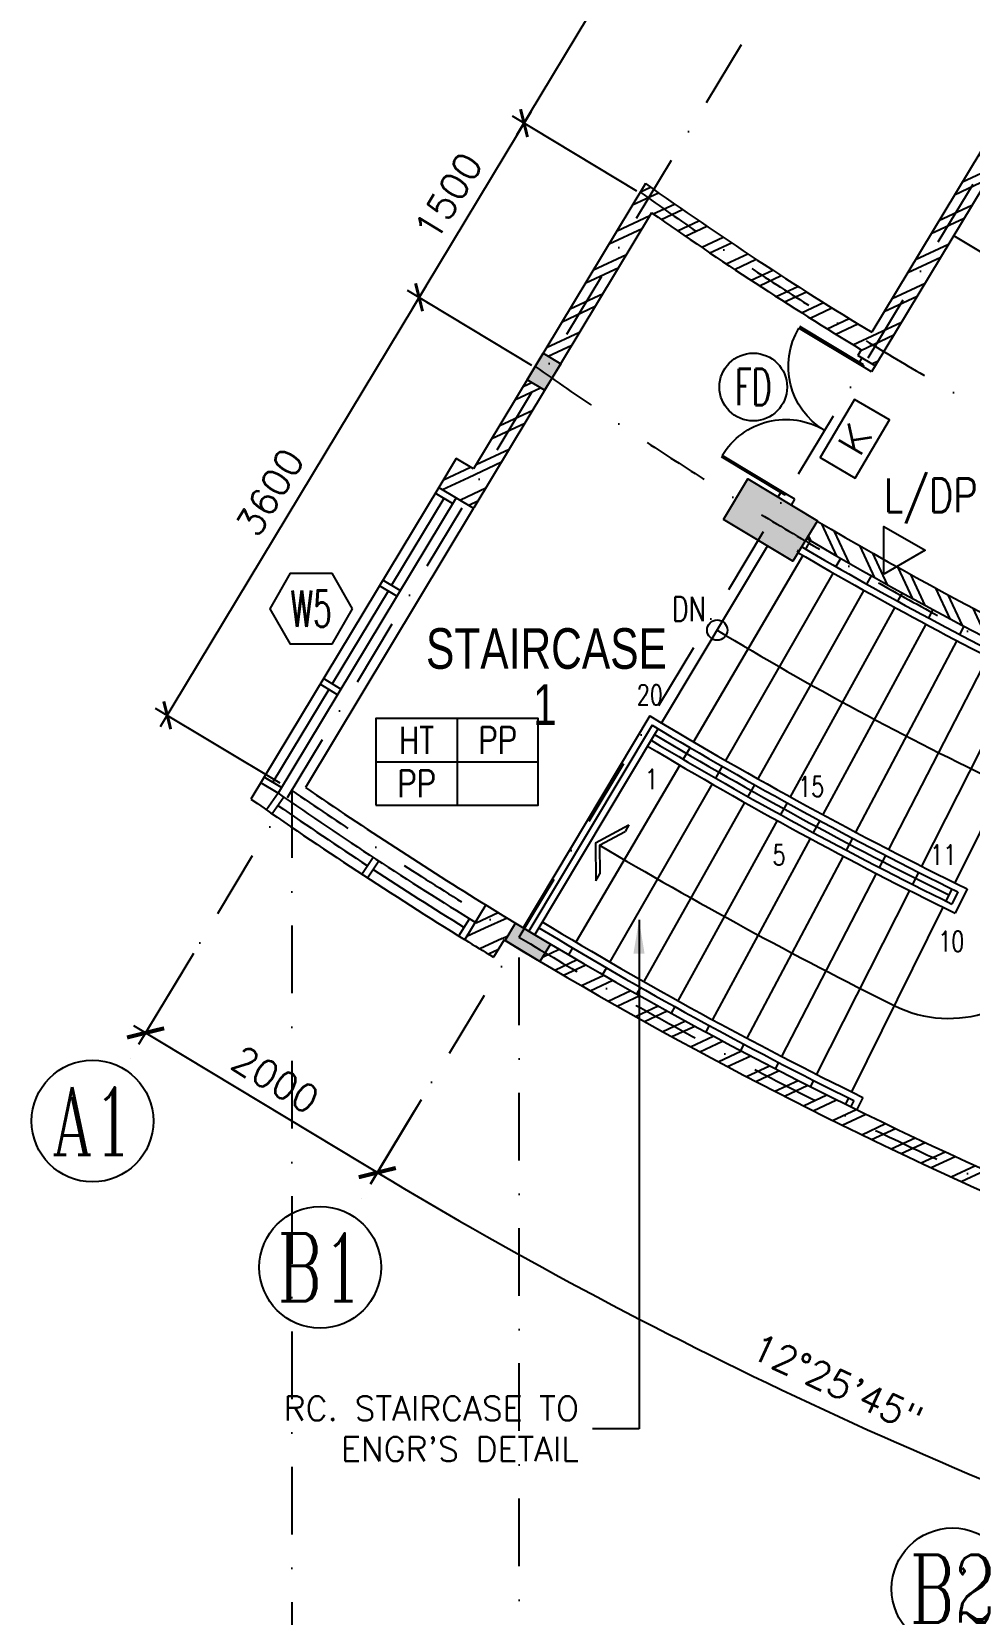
# Model space of a CAD drawing. Extents: x 2879167 to 2959690, y -882003 to -585933.
# Drawn here: x 2893853 to 2900786, y -693250 to -681549 of the extents above; entities that cross this region are included whole.
import ezdxf
from ezdxf.enums import TextEntityAlignment as Align

# ---------------------------------------------------------------- set-up
doc = ezdxf.new("R2010")
doc.units = 0
doc.header["$LTSCALE"] = 1000
doc.header["$MEASUREMENT"] = 0
doc.header["$PDMODE"] = 66
doc.linetypes.add('DASHDOT', pattern=[1, 0.5, -0.25, 0, -0.25])
doc.linetypes.add('HIDDEN', pattern=[0.375, 0.25, -0.125])
doc.layers.get('0').update_dxf_attribs({"linetype": 'CONTINUOUS'})
doc.layers.get('DEFPOINTS').update_dxf_attribs({"linetype": 'CONTINUOUS'})
for name, color, linetype in [('-EL & K', 10, 'CONTINUOUS'), ('-FF', 240, 'CONTINUOUS'), ('COL', 3, 'CONTINUOUS'), ('DIM', 5, 'CONTINUOUS'), ('DR', 5, 'CONTINUOUS'), ('F1', 5, 'CONTINUOUS'), ('Finishes', 1, 'CONTINUOUS'), ('GRID', 6, 'DASHDOT'), ('H', 6, 'CONTINUOUS'), ('railing', 1, 'CONTINUOUS'), ('SCH-WIN', 7, 'CONTINUOUS'), ('Sch_Door', 7, 'CONTINUOUS'), ('Sch_Window', 2, 'CONTINUOUS'), ('SPEC', 7, 'CONTINUOUS'), ('step', 7, 'CONTINUOUS'), ('TEXT', 7, 'CONTINUOUS'), ('WALL', 2, 'CONTINUOUS'), ('WIN', 5, 'CONTINUOUS')]:
    doc.layers.add(name, color=color, linetype=linetype)
doc.styles.add('1', font='ROMANC.SHX', dxfattribs={"width": 0.65, "height": 0.5})
doc.styles.add('ROMANS', font='romans.shx')
doc.styles.add('ROMS', font='ROMANS.SHX', dxfattribs={"height": 300})
doc.styles.get("Standard").update_dxf_attribs({"font": 'Helv.shx'})
doc.dimstyles.get("Standard").update_dxf_attribs({"dimscale": 5, "dimtxt": 1, "dimasz": 2, "dimexe": 1, "dimexo": 1, "dimgap": 1, "dimtad": 0, "dimtih": 1, "dimtoh": 1, "dimdec": 4, "dimzin": 0, "dimdsep": 46, "dimtxsty": 'ROMANS', "dimcen": 1, "dimadec": 0, "dimazin": 0, "dimtfac": 1, "dimtdec": 4, "dimtofl": 0, "dimtmove": 0, "dimatfit": 3, "dimfxl": 0, "dimtolj": 1, "dimtzin": 0, "dimarcsym": 0})
doc.dimstyles.new('STANDARD$0', dxfattribs={"dimscale": 0, "dimtxt": 8, "dimasz": 6, "dimexe": 1, "dimexo": 1, "dimgap": 3, "dimtad": 1, "dimdec": 0, "dimlfac": -1, "dimrnd": 1, "dimzin": 0, "dimdsep": 46, "dimtxsty": 'Standard', "dimcen": 0, "dimclrd": 5, "dimclre": 250, "dimadec": 0, "dimazin": 0, "dimtfac": 1, "dimtdec": 4, "dimtofl": 0, "dimtmove": 0, "dimatfit": 3, "dimfxl": 0, "dimtolj": 1, "dimtzin": 0, "dimarcsym": 0})
pattern_1 = [(50, (488140.74, 177583.3), (251.041064, -21.963247), [26.25, -288.75]), (355, (488140.74, 177583.3), (-48.562967, 263.267247), [21, -231]), (100.4514, (488161.66, 177581.46), (202.478284, 241.30384), [22.309066, -245.39974]), (46.1842, (488140.74, 177653.3), (373.534367, -57.931655), [39.375, -433.125]), (96.6356, (488171.87, 177648.47), (327.131947, 340.941255), [33.4636, -368.09955]), (351.1842, (488140.74, 177653.3), (327.13168, 340.94151), [31.5, -346.5]), (21, (488175.74, 177635.8), (208.917468, -140.916612), [26.25, -288.75]), (326, (488175.74, 177635.8), (85.160366, 253.802516), [21, -231]), (71.4514, (488193.15, 177624.05), (294.07792, 112.885674), [22.309067, -245.39974]), (37.5, (488140.74, 177583.295), (4.2559494, 116.5128488), [0, -228.2, 0, -234.5, 0, -231.875]), (7.5, (488140.74, 177583.3), (92.074338, 138.044099), [0, -133.7, 0, -222.95, 0, -88.375]), (327.5, (488062.69, 177583.295), (186.8378527, -7.894205), [0, -87.5, 0, -273, 0, -362.25]), (317.5, (488027.69, 177583.3), (204.115159, 35.036744), [0, -113.75, 0, -181.3, 0, -257.25])]
pattern_2 = [(25, (488140.74, 177583.3), (-79.240924, 169.93271), []), (25, (488223.8, 177553.06), (-79.240924, 169.93271), [])]
pattern_3 = [(25, (488140.74, 257155.43), (-79.240924, 169.93271), []), (25, (488223.8, 257125.2), (-79.240924, 169.93271), [])]

# ---------------------------------------------------------------- blocks, each defined once
blk = doc.blocks.new('D1200-1')
at = {"layer": 'DR'}
for p, q in [((0, 0), (0, -50)), ((0, -50), (77, -50)), ((77, -38), (115, -38)), ((77, -38), (77, -50)), ((77, -38), (627, -38)), ((77, -50), (627, -50)), ((115, 0), (115, -38)), ((0, -1200), (0, -1150)), ((0, -1150), (77, -1150)), ((77, -1150), (627, -1150)), ((77, -1162), (77, -1150)), ((77, -1162), (627, -1162)), ((77, -1162), (115, -1162)), ((115, -1200), (115, -1162))]:
    blk.add_line(p, q, dxfattribs=at)
for centre, start, end in [((77, -50), 270, 0), ((77, -1150), 0, 90)]:
    blk.add_arc(centre, 550, start, end, dxfattribs=at)
blk = doc.blocks.new('_ARCHTICK')
at = {"color": 0, "linetype": 'ByBlock', "const_width": 0.15}
blk.add_lwpolyline([(-0.5, -0.5), (0.5, 0.5)], dxfattribs=at)
blk = doc.blocks.new('*D119')
at = {"layer": 'DEFPOINTS', "color": 0}
for p in [(2896690, -683497), (2894855, -686603), (2895776, -687158)]:
    blk.add_point(p, dxfattribs=at)
at = {"layer": 'DIM', "color": 0}
for p, q in [((2896769, -683428), (2894803, -686689)), ((2896775, -683548), (2896803, -683565)), ((2895690, -687106), (2894769, -686552))]:
    blk.add_line(p, q, dxfattribs=at)
at = {"layer": 'DIM', "color": 0, "xscale": 150, "yscale": 150, "zscale": 150}
for p, rotation in [((2896717, -683513), 58.92704905609313), ((2894855, -686603), 238.9270490560932)]:
    blk.add_blockref('_ARCHTICK', p, dxfattribs=dict(at, rotation=rotation))
at = {"layer": 'DIM', "color": 7, "insert": (2895615, -684955), "char_height": 200, "attachment_point": 5, "rotation": 58.927, "style": 'ROMANS'}
blk.add_mtext('\\A1;3600', dxfattribs=at)
blk = doc.blocks.new('*D120')
at = {"layer": 'DEFPOINTS', "color": 0}
for p in [(2898414, -682780), (2896717, -683513), (2897638, -684068)]:
    blk.add_point(p, dxfattribs=at)
at = {"layer": 'DIM', "color": 0}
for p, q in [((2897545, -682140), (2896665, -683599)), ((2898328, -682728), (2897407, -682174)), ((2897552, -684016), (2896631, -683462))]:
    blk.add_line(p, q, dxfattribs=at)
at = {"layer": 'DIM', "color": 0, "xscale": 150, "yscale": 150, "zscale": 150}
for p, rotation in [((2897493, -682225), 58.92704905609313), ((2896717, -683513), 238.9270490560932)]:
    blk.add_blockref('_ARCHTICK', p, dxfattribs=dict(at, rotation=rotation))
at = {"layer": 'DIM', "color": 7, "insert": (2896934, -682766), "char_height": 200, "attachment_point": 5, "rotation": 58.927, "style": 'ROMANS'}
blk.add_mtext('\\A1;1500', dxfattribs=at)
blk = doc.blocks.new('*D121')
at = {"layer": 'DEFPOINTS', "color": 0}
for p in [(2914231, -660406), (2914231, -660406), (2913813, -662692), (2898231, -686958), (2931005, -688243)]:
    blk.add_point(p, dxfattribs=at)
at = {"layer": 'DIM'}
blk.add_arc((2914231, -660406), 2323, 238.927, 301.073, dxfattribs=at)
at = {"layer": 'DIM', "xscale": 200, "yscale": 200, "zscale": 200}
for p, rotation in [((2913032, -662396), 148.9270490380316), ((2915430, -662396), 31.07295098388144)]:
    blk.add_blockref('_ARCHTICK', p, dxfattribs=dict(at, rotation=rotation))
at = {"layer": 'DIM', "color": 7, "insert": (2914231, -662510), "char_height": 200, "attachment_point": 5, "rotation": 0, "style": 'ROMANS'}
blk.add_mtext('\\A1;62°8\'45"', dxfattribs=at)
blk = doc.blocks.new('*D122')
at = {"layer": 'DEFPOINTS', "color": 0}
for p in [(2914233, -660406), (2914233, -660406), (2913815, -662692), (2930297, -687065), (2897459, -688243)]:
    blk.add_point(p, dxfattribs=at)
at = {"layer": 'DIM'}
blk.add_arc((2914233, -660406), 2323, 238.927, 301.0727, dxfattribs=at)
at = {"layer": 'DIM', "xscale": 200, "yscale": 200, "zscale": 200}
for p, rotation in [((2913034, -662396), 148.9270495927155), ((2915432, -662396), 31.07272813242464)]:
    blk.add_blockref('_ARCHTICK', p, dxfattribs=dict(at, rotation=rotation))
at = {"layer": 'DIM', "color": 7, "insert": (2914233, -662510), "char_height": 200, "attachment_point": 5, "rotation": 359.9999, "style": 'ROMANS'}
blk.add_mtext('\\A1;62°8\'44"', dxfattribs=at)
blk = doc.blocks.new('*D85')
at = {"layer": 'DEFPOINTS', "color": 0}
for p in [(2914231, -660406), (2914231, -660406), (2896783, -689361), (2898592, -691194), (2903496, -692226)]:
    blk.add_point(p, dxfattribs=at)
at = {"layer": 'DIM'}
for p, q in [((2896732, -689446), (2896356, -690069)), ((2903464, -692321), (2903160, -693221))]:
    blk.add_line(p, q, dxfattribs=at)
blk.add_arc((2914231, -660406), 34532, 238.927, 251.3562, dxfattribs=at)
at = {"layer": 'DIM', "xscale": 200, "yscale": 200, "zscale": 200}
for p, rotation in [((2896408, -689984), 148.927048814315), ((2903192, -693126), 341.3562291409187)]:
    blk.add_blockref('_ARCHTICK', p, dxfattribs=dict(at, rotation=rotation))
at = {"layer": 'DIM', "color": 7, "insert": (2899807, -691540), "char_height": 200, "attachment_point": 5, "rotation": 335.1416, "style": 'ROMANS'}
blk.add_mtext('\\A1;12°25\'45"', dxfattribs=at)
blk = doc.blocks.new('*D100')
at = {"layer": 'DEFPOINTS', "color": 0}
for p in [(2899040, -679658), (2900091, -680292), (2898414, -682780)]:
    blk.add_point(p, dxfattribs=at)
at = {"layer": 'DIM', "color": 0}
for p, q in [((2897441, -682311), (2899092, -679573)), ((2900005, -680240), (2898954, -679607)), ((2898328, -682728), (2897407, -682174))]:
    blk.add_line(p, q, dxfattribs=at)
at = {"layer": 'DIM', "color": 0, "xscale": 150, "yscale": 150, "zscale": 150}
for p, rotation in [((2899040, -679658), 58.92704905609313), ((2897493, -682225), 238.9270490560932)]:
    blk.add_blockref('_ARCHTICK', p, dxfattribs=dict(at, rotation=rotation))
at = {"layer": 'DIM', "color": 7, "insert": (2898095, -680838), "char_height": 200, "attachment_point": 5, "rotation": 58.927, "style": 'ROMANS'}
blk.add_mtext('\\A1;3000', dxfattribs=at)
blk = doc.blocks.new('*D78')
at = {"layer": 'DEFPOINTS', "color": 0}
for p in [(2895101, -688278), (2894695, -688951), (2896783, -689361)]:
    blk.add_point(p, dxfattribs=at)
at = {"layer": 'DIM'}
for p, q in [((2895049, -688364), (2894643, -689037)), ((2896494, -690035), (2894609, -688900)), ((2896732, -689447), (2896357, -690069))]:
    blk.add_line(p, q, dxfattribs=at)
at = {"layer": 'DIM', "xscale": 200, "yscale": 200, "zscale": 200}
for p, rotation in [((2894695, -688951), 148.9270490380344), ((2896408, -689984), 328.9270490380344)]:
    blk.add_blockref('_ARCHTICK', p, dxfattribs=dict(at, rotation=rotation))
at = {"layer": 'DIM', "color": 7, "insert": (2895655, -689296), "char_height": 200, "attachment_point": 5, "rotation": 328.927, "style": 'ROMANS'}
blk.add_mtext('\\A1;2000', dxfattribs=at)

msp = doc.modelspace()

# ---------------------------------------------------------------- hatches: boundary and pattern name
at = {"layer": 'H', "ltscale": 0.1}
h = msp.add_hatch(dxfattribs=at)
h.set_pattern_fill('ANSI32', color=256, scale=500, angle=340, style=0)
h.set_pattern_definition(pattern_2)
h.paths.add_polyline_path([(2901663.2, -681408), (2901534.6, -681330.8), (2900063.7, -683771.8, -0.0183186), (2898391.3, -682672.1), (2897635.5, -683926.3), (2897764, -684003.7), (2898436.5, -682887.7, 0.0168494), (2899986.3, -683900.3), (2899960.4, -683943.2), (2900088.7, -684020.5), (2900088.7, -684020.5), (2900088.9, -684020.6)])
h.paths.add_polyline_path([(2905119.7, -675381.5), (2905294.8, -675381.5), (2901843.9, -681108.2), (2901715.3, -681031)])
h = msp.add_hatch(dxfattribs=at)
h.set_pattern_fill('AR-CONC', color=256, scale=35, style=0)
h.set_pattern_definition(pattern_1)
h.paths.add_polyline_path([(2901534.6, -681330.8), (2901731.8, -681449.2), (2901912, -681149.1), (2901715.3, -681031)])
h.paths.add_polyline_path([(2899662.2, -685164.6), (2899148.3, -684854.9), (2898967.7, -685154.7), (2899481.6, -685464.4)])
h.paths.add_polyline_path([(2897635.5, -683926.3), (2897516.8, -684123.3), (2897645.3, -684200.7), (2897764, -684003.7)])
h = msp.add_hatch(dxfattribs=at)
h.set_pattern_fill('ANSI32', color=256, scale=500, angle=340, style=0)
h.set_pattern_definition(pattern_2)
h.paths.add_polyline_path([(2897645.3, -684200.7), (2897516.8, -684123.3), (2896994.1, -684990.8), (2897119.7, -685073)])
h = msp.add_hatch(dxfattribs=at)
h.set_pattern_fill('ANSI32', color=256, scale=500, angle=340, style=0)
h.set_pattern_definition([(25, (488140.78, 177583.19), (-79.240924, 169.93271), []), (25, (488223.83, 177552.96), (-79.240924, 169.93271), [])])
h.paths.add_polyline_path([(2897120.2, -684781.5), (2896991.2, -684995.6), (2896862.7, -684918.2), (2896991.7, -684704)])
h = msp.add_hatch(dxfattribs=at)
h.set_pattern_fill('ANSI32', color=256, scale=500, angle=200, style=0)
h.set_pattern_definition([(295, (5828462.16, 0), (-169.93271, -79.240924), []), (295, (5828545.22, -30.23), (-169.93271, -79.240924), [])])
h.paths.add_polyline_path([(2899583, -685296), (2899660.5, -685167.5, 0.0329329), (2903037.8, -686866.3), (2902979.9, -687004.7, -0.0329517)])
h = msp.add_hatch(dxfattribs=at)
h.set_pattern_fill('AR-CONC', color=256, scale=35, style=0)
h.set_pattern_definition(pattern_1)
h.paths.add_polyline_path([(2903214, -687043), (2903001.8, -686954.2), (2902943.9, -687092.6), (2903156.1, -687181.4)])
h.paths.add_polyline_path([(2901829.2, -690366), (2901829.2, -690366, -0.0023106), (2901552.8, -690250.1), (2901552.5, -690250), (2901494.5, -690388.3), (2901771.2, -690504.3)])
h.paths.add_polyline_path([(2897627.9, -688258.2, -0.0017694), (2897431.2, -688140), (2897431, -688139.8), (2897353.8, -688268.4), (2897550.9, -688386.9, 0.0005372), (2897611.1, -688422.6), (2897688.2, -688294.3)])
h.paths.add_polyline_path([(2905332.4, -687720), (2904763.9, -687528.2), (2904652, -687859.8), (2905220.5, -688051.7)])
h = msp.add_hatch(dxfattribs=at)
h.set_pattern_fill('ANSI32', color=256, scale=500, angle=340, style=0)
h.set_pattern_definition(pattern_3)
h.paths.add_polyline_path([(2897353.8, -688268.4), (2897432, -688138.1), (2897210.2, -688004.8), (2897133.7, -688132.2)])
h = msp.add_hatch(dxfattribs=at)
h.set_pattern_fill('ANSI32', color=256, scale=500, angle=340, style=0)
h.set_pattern_definition(pattern_3)
h.paths.add_polyline_path([(2897688.3, -688294.1), (2897611.1, -688422.6, 0.0334418), (2901494.5, -690388.3), (2901552.5, -690250, -0.0334299)])

# ---------------------------------------------------------------- linework, layer by layer
at = {"layer": '-EL & K', "color": 10}
msp.add_lwpolyline([(2899941.8, -684850.7), (2900195.6, -684419.9), (2899937.1, -684267.6), (2899683.3, -684698.4)], close=True, dxfattribs=at)
at = {"layer": '-FF'}
msp.add_lwpolyline([(2900152.4, -685559.4), (2900152.4, -685206.6), (2900458, -685383)], close=True, dxfattribs=at)
at = {"ltscale": 2}
for p, q in [((2897119.7, -685073), (2895876.3, -687136.3)), ((2899293, -685350.7), (2898509.5, -686659)), ((2899554.3, -685420.9), (2898745.7, -686799)), ((2899609.8, -685312.1), (2899573.4, -685374.1)), ((2899834.7, -685442.6), (2899799.2, -685504.3)), ((2899779.8, -685550.8), (2898983.2, -686936.9)), ((2900060.7, -685571.2), (2900026.2, -685632.5)), ((2900006.4, -685678.8), (2899221.9, -687072.6)), ((2900287.8, -685697.7), (2900254.1, -685758.9)), ((2900234.1, -685804.9), (2899461.8, -687206.2)), ((2900516.1, -685822.2), (2900483.2, -685883.2)), ((2900462.8, -685929), (2899702.8, -687337.7)), ((2900745.5, -685944.6), (2900713.2, -686005.7)), ((2900692.5, -686051.2), (2899945.1, -687467)), ((2900923.2, -686171.5), (2900188.5, -687594.1)), ((2901155, -686289.8), (2900433, -687719)), ((2901387.8, -686406.2), (2900678.6, -687841.7)), ((2898483.8, -686701.9), (2898458.2, -686744.7)), ((2898458.2, -686744.7), (2897571.9, -688224.7)), ((2898720.4, -686842.1), (2898669.8, -686928.3)), ((2898644.5, -686971.5), (2897876.8, -688279.9)), ((2898958.3, -686980.2), (2898908.4, -687066.9)), ((2898883.5, -687110.3), (2898126.9, -688426.7)), ((2899197.4, -687116.2), (2899148.3, -687203.3)), ((2899123.8, -687246.9), (2898378.4, -688571.1)), ((2899437.6, -687250), (2899389.4, -687337.6)), ((2899365.2, -687381.4), (2898631.3, -688713.1)), ((2899679.1, -687381.7), (2899631.6, -687469.7)), ((2899607.9, -687513.7), (2898885.5, -688852.7)), ((2899921.7, -687511.2), (2899875.1, -687599.6)), ((2899851.7, -687643.8), (2899141.1, -688989.9)), ((2900165.5, -687638.5), (2900119.6, -687727.3)), ((2900410.5, -687763.6), (2900365.4, -687852.9)), ((2900096.7, -687771.8), (2899397.9, -689124.7)), ((2900342.8, -687897.5), (2899656, -689257)), ((2900656.5, -687886.5), (2900612.2, -687976.2)), ((2900590.1, -688021), (2899915.3, -689386.9)), ((2897851.5, -688323.1), (2897822.2, -688373)), ((2898102, -688470.1), (2898073.8, -688519.1)), ((2898353.9, -688614.7), (2898326.7, -688663)), ((2898607.2, -688756.9), (2898580.9, -688804.6)), ((2898861.8, -688896.7), (2898836.4, -688943.9)), ((2899117.7, -689034.2), (2899093.1, -689080.9)), ((2899375, -689169.1), (2899351, -689215.6)), ((2899633.4, -689301.7), (2899610.1, -689347.9)), ((2899893.2, -689431.8), (2899870.4, -689477.9))]:
    msp.add_line(p, q, dxfattribs=at)
for radius, start, end in [(26400, 239.08982, 300.88931), (30700, 239.08431, 243.71158), (32425, 235.52352, 238.35276)]:
    msp.add_arc((2914231.1, -660406.5), radius, start, end, dxfattribs=at)
at = {"layer": 'COL', "color": 3, "ltscale": 2}
for points in [[(2897516.8, -684123.3), (2897635.5, -683926.3), (2897764, -684003.7), (2897645.3, -684200.7)], [(2898967.7, -685154.7), (2899148.3, -684854.9), (2899662.2, -685164.6), (2899481.6, -685464.4)], [(2897610.9, -688422.9), (2897353.8, -688268.4), (2897431, -688139.8), (2897688.2, -688294.3)]]:
    msp.add_lwpolyline(points, close=True, dxfattribs=at)
at = {"layer": 'F1'}
msp.add_circle((2898921.4, -685973.1), 75, dxfattribs=at)
for centre, radius, start, end in [((2911201.4, -665705.8), 23697.3, 238.78846, 244.60465), ((2900634.4, -687931.4), 912.5, 243.71158, 63.71158), ((2915636.3, -657865.3), 34513.5, 239.36872, 243.48843)]:
    msp.add_arc(centre, radius, start, end, dxfattribs=at)
at = {"layer": 'Finishes'}
for p, q in [((2896997.8, -686627.9), (2896997.8, -687267.9)), ((2896397.6, -686948.3), (2897597.9, -686948.3))]:
    msp.add_line(p, q, dxfattribs=at)
msp.add_lwpolyline([(2896397.6, -687267.9), (2897597.9, -687267.9), (2897597.9, -686627.9), (2896397.6, -686627.9)], close=True, dxfattribs=at)
at = {"layer": 'GRID'}
for p, q in [((2912518.1, -659374.3), (2894534.8, -689217.4)), ((2914231.1, -660406.5), (2896218.2, -690298.7)), ((2895775.7, -687158.1), (2895775.7, -698894.7)), ((2897456.1, -698894.7), (2897456.1, -688244.4))]:
    msp.add_line(p, q, dxfattribs=at)
at = {"layer": 'GRID', "color": 7, "linetype": 'Continuous'}
for centre in [(2894302.5, -689602.9), (2895985.9, -690684.1), (2900661.1, -693060.9)]:
    msp.add_circle(centre, 450, dxfattribs=at)
at = {"layer": 'GRID'}
for radius, start, end in [(24400, 234.58389, 305.65132), (27400, 234.58389, 305.04123), (28900, 234.80971, 305.04123), (32500, 235.39893, 305.04123)]:
    msp.add_arc((2914231.1, -660406.5), radius, start, end, dxfattribs=at)
at = {"layer": 'H', "ltscale": 0.1}
for p, q in [((2897203.9, -688175.7), (2897069.5, -688238.3)), ((2897140.3, -688136.3), (2897127.3, -688142.4)), ((2897331, -688254.3), (2897167.5, -688330.6)), ((2897300.6, -688337.4), (2897231.6, -688369.6))]:
    msp.add_line(p, q, dxfattribs=at)
at = {"layer": 'railing'}
for p, q in [((2899523.3, -685379), (2899512.7, -685396.6)), ((2898423.8, -686607.4), (2897486.1, -688173.3)), ((2898441, -686676.1), (2897529, -688199)), ((2899931.2, -689450.5), (2899909, -689495.4)), ((2899998.3, -689427.8), (2899953.9, -689517.4))]:
    msp.add_line(p, q, dxfattribs=at)
at = {"layer": 'railing', "linetype": 'HIDDEN'}
for p, q in [((2900768.4, -687885.8), (2900679.8, -688065.2)), ((2900701.4, -687908.6), (2900657.1, -687998.3))]:
    msp.add_line(p, q, dxfattribs=at)
at = {"layer": 'railing'}
for centre, radius, start, end in [((2915043, -658798.7), 30800, 239.71975, 243.88862), ((2915043, -658798.7), 30750, 239.72104, 243.79576), ((2914231.1, -660406.5), 30600, 238.89707, 243.89882), ((2914231.1, -660406.5), 30650, 238.99084, 243.80505), ((2914231.1, -660406.5), 30800, 239.08431, 243.89761), ((2914231.1, -660406.5), 30750, 239.08431, 243.80474), ((2913488.3, -661961.9), 30650, 238.7817, 243.74803), ((2913488.3, -661961.9), 30600, 238.78121, 243.8418)]:
    msp.add_arc(centre, radius, start, end, dxfattribs=at)
at = {"layer": 'SCH-WIN', "ltscale": 0.1}
msp.add_lwpolyline([(2896223.1, -685815.2), (2896071.1, -686078.4), (2895767.1, -686078.4), (2895615.1, -685815.2), (2895767.1, -685551.9), (2896071.1, -685551.9)], close=True, dxfattribs=at)
at = {"layer": 'Sch_Door', "ltscale": 0.1}
msp.add_circle((2899187.8, -684176.2), 250.4, dxfattribs=at)
at = {"layer": 'step', "color": 140}
for p, q in [((2898021.1, -687545), (2898269.2, -687413.1)), ((2898269.2, -687413.1), (2898239.8, -687462.7)), ((2898051.3, -687562.9), (2898239.8, -687462.7)), ((2898021.1, -687545), (2898024.4, -687826)), ((2898051.3, -687562.9), (2898053.8, -687776.4)), ((2898024.4, -687826), (2898053.8, -687776.4))]:
    msp.add_line(p, q, dxfattribs=at)
at = {"layer": 'WALL'}
for p, q in [((2905119.7, -675381.5), (2900063.7, -683771.8)), ((2901663.2, -681408), (2900088.9, -684020.6)), ((2898391.3, -682672.1), (2897120.2, -684781.5)), ((2898436.5, -682887.7), (2897122.6, -685068.2)), ((2899986.3, -683900.3), (2899960.4, -683943.2)), ((2900088.9, -684020.6), (2899960.4, -683943.2)), ((2896991.7, -684704), (2896862.7, -684918.2)), ((2897120.2, -684781.5), (2896991.7, -684704)), ((2896862.7, -684918.2), (2897119.7, -685073)), ((2897210.2, -688004.8), (2897055.3, -688261.8)), ((2897346.1, -688263.7), (2897267.4, -688391.3))]:
    msp.add_line(p, q, dxfattribs=at)
for centre, radius, start, end in [((2914231.1, -660406.5), 27325, 234.57194, 238.76979), ((2914231.1, -660406.5), 27475, 234.9094, 238.77065), ((2914231.1, -660406.5), 28730, 239.52337, 247.21749), ((2914231.1, -660406.5), 28880, 239.52337, 247.07149), ((2914231.1, -660406.5), 32425, 238.35276, 254.02724), ((2914223.2, -660401.6), 32725, 238.35802, 238.79311), ((2914231.1, -660406.5), 32575, 238.77881, 254.02834)]:
    msp.add_arc(centre, radius, start, end, dxfattribs=at)
at = {"layer": 'WIN'}
for p, q in [((2896862.7, -684918.2), (2895474.1, -687222.5)), ((2896991.2, -684995.6), (2895675.1, -687179.7)), ((2896901.1, -684999.7), (2896514.1, -685642.1)), ((2896965.4, -685038.4), (2896836.9, -684961)), ((2896552.5, -685723.6), (2896424, -685646.2)), ((2896578.3, -685680.8), (2896449.8, -685603.4)), ((2896488.2, -685684.9), (2896075.3, -686370.1)), ((2896139.6, -686408.8), (2896011.1, -686331.4)), ((2896049.5, -686412.9), (2895636.6, -687098.1)), ((2896113.8, -686451.6), (2895985.3, -686374.2)), ((2895700.9, -687136.9), (2895572.4, -687059.4)), ((2895675.1, -687179.7), (2895546.6, -687102.3)), ((2895675.1, -687179.7), (2895589.6, -687303)), ((2895716.2, -687208.2), (2895630.7, -687331.4)), ((2896294.5, -687778.1), (2896376.7, -687652.6)), ((2896336.3, -687805.5), (2896418.6, -687680)), ((2897011.5, -688234.7), (2897090.4, -688107.2))]:
    msp.add_line(p, q, dxfattribs=at)
for radius, start, end in [(32575, 235.27488, 238.33957), (32725, 235.02845, 238.33916), (32650, 235.36263, 236.76325), (32650, 236.851, 238.25162)]:
    msp.add_arc((2914231.1, -660406.5), radius, start, end, dxfattribs=at)

# ---------------------------------------------------------------- block references
at = {"ltscale": 2, "xscale": -1, "rotation": 328.9478445973934}
msp.add_blockref('D1200-1', (2900088.7, -684020.5), dxfattribs=at)

# ---------------------------------------------------------------- texts
at = {"layer": '-EL & K', "color": 10, "style": 'ROMS', "width": 1.2}
msp.add_text('K', height=200, rotation=59.49602, dxfattribs=at).set_placement((2899971.5, -684706.2))
at = {"layer": '-FF', "color": 2, "style": 'ROMANS', "width": 0.8}
msp.add_text('L/DP', height=250, dxfattribs=at).set_placement((2900152.7, -685102.1))
at = {"layer": 'Finishes', "color": 7, "ltscale": 10, "style": 'ROMANS', "width": 0.8}
for s, p in [('HT', (2896697.8, -686788.3)), ('PP', (2897297.8, -686788.3)), ('PP', (2896697.8, -687108.3))]:
    msp.add_text(s, height=200, dxfattribs=at).set_placement(p, align=Align.MIDDLE)
at = {"layer": 'GRID', "color": 3, "style": '1', "width": 0.7}
for s, p in [('A1', (2894302.5, -689602.9)), ('B1', (2895985.9, -690684.1)), ('B2', (2900661.1, -693060.9))]:
    msp.add_text(s, height=500, dxfattribs=at).set_placement(p, align=Align.MIDDLE_CENTER)
at = {"layer": 'Sch_Door', "color": 2, "style": 'ROMANS', "width": 0.6}
msp.add_text('FD', height=270, rotation=0, dxfattribs=at).set_placement((2899187.8, -684176.2), align=Align.MIDDLE_CENTER)
at = {"layer": 'Sch_Window', "style": 'ROMANS', "width": 0.6}
msp.add_text('W5', height=270, rotation=0, dxfattribs=at).set_placement((2895919.1, -685815.2), align=Align.MIDDLE_CENTER)
at = {"layer": 'SPEC', "color": 7, "style": 'ROMANS', "width": 0.75}
msp.add_text('DN', height=180, dxfattribs=at).set_placement((2898713, -685816.9), align=Align.MIDDLE_CENTER)
at = {"layer": 'SPEC', "color": 1, "style": 'ROMANS', "width": 0.75}
for s, p in [('20', (2898326.5, -686527)), ('1', (2898387.9, -687150.2)), ('15', (2899519.9, -687205.8)), ('5', (2899330.6, -687710.1)), ('11', (2900495.7, -687709.8)), ('10', (2900555.4, -688349.7))]:
    msp.add_text(s, height=150, dxfattribs=at).set_placement(p)
at = {"layer": 'SPEC', "color": 7, "insert": (2897898.9, -691877.5), "char_height": 180, "attachment_point": 6, "style": 'ROMANS'}
msp.add_mtext("\\A1;RC. STAIRCASE TO\\PENGR'S DETAIL", dxfattribs=at)
at = {"layer": 'TEXT', "color": 2, "width": 0.75}
for s, p in [('STAIRCASE', (2897658.8, -686109.3)), ('1', (2897646.8, -686524.3))]:
    msp.add_text(s, height=300, rotation=360, dxfattribs=at).set_placement(p, align=Align.MIDDLE_CENTER)

# ---------------------------------------------------------------- dimensions: what is measured, and where the dimension line sits
at = {"layer": 'DIM'}
for base, line1, line2, picture, middle in [((2898591.5, -691193.9), ((2903495.6, -692226), (2914231.1, -660406.5)), ((2914231.1, -660406.5), (2896783.3, -689360.8)), '*D85', (2899806.7, -691540.4)), ((2913815.1, -662691.6), ((2914232.8, -660406.5), (2897458.6, -688243.1)), ((2914232.8, -660406.5), (2930297.2, -687065.4)), '*D122', (2914232.8, -662510.5)), ((2913813.4, -662691.6), ((2914231.1, -660406.5), (2931005.3, -688243.1)), ((2914231.1, -660406.5), (2898231.1, -686958.3)), '*D121', (2914231.1, -662510.5))]:
    dim = msp.add_angular_dim_2l(base=base, line1=line1, line2=line2, dimstyle='Standard', override={"dimscale": 100, "dimtxt": 2, "dimtad": 1, "dimtih": 0, "dimtoh": 0, "dimdec": 0, "dimblk1": 'ARCHTICK', "dimblk2": 'ARCHTICK', "dimsah": 1, "dimcen": 0, "dimdle": 1, "dimclrd": 256, "dimclre": 256, "dimclrt": 7, "dimaunit": 1, "dimadec": 3, "dimtdec": 0, "dimtmove": 2, "dimldrblk": 'ARCHTICK', "dimlwd": 65535, "dimlwe": 65535}, dxfattribs=at)
    dim.commit()
    dim.dimension.update_dxf_attribs({"geometry": picture, "text_midpoint": middle})
for base, p1, p2, angle, text, picture, middle in [((2899039.9, -679658.2), (2898413.8, -682780), (2900091, -680291.6), 58.92705, '3000', '*D100', (2898095.2, -680838.5)), ((2896716.9, -683513.2), (2898413.8, -682780), (2897637.7, -684068), 238.92705, '1500', '*D120', (2896933.7, -682766)), ((2894854.9, -686603.2), (2896689.5, -683496.7), (2895775.7, -687158.1), 238.92705, '3600', '*D119', (2895614.6, -684955))]:
    dim = msp.add_linear_dim(base=base, p1=p1, p2=p2, angle=angle, text=text, dimstyle='STANDARD$0', override={"dimscale": 100, "dimtxt": 2, "dimasz": 1.5, "dimgap": 1, "dimlfac": 1, "dimrnd": 0, "dimtxsty": 'ROMANS', "dimblk1": 'ARCHTICK', "dimblk2": 'ARCHTICK', "dimsah": 1, "dimdle": 1, "dimclrd": 0, "dimclre": 0, "dimclrt": 7, "dimtdec": 0, "dimtmove": 2}, dxfattribs=at)
    dim.commit()
    dim.dimension.update_dxf_attribs({"geometry": picture, "text_midpoint": middle})
dim = msp.add_linear_dim(base=(2894695.1, -688951.4), p1=(2896783.4, -689360.9), p2=(2895100.9, -688278), angle=328.92705, dimstyle='STANDARD$0', override={"dimscale": 100, "dimtxt": 2, "dimasz": 2, "dimgap": 1, "dimlfac": 1, "dimrnd": 0, "dimtxsty": 'ROMANS', "dimblk1": 'ARCHTICK', "dimblk2": 'ARCHTICK', "dimsah": 1, "dimdle": 1, "dimclrd": 256, "dimclre": 256, "dimclrt": 7, "dimaunit": 1, "dimadec": 3, "dimtdec": 0, "dimtmove": 2, "dimldrblk": 'ARCHTICK', "dimlwd": 65535, "dimlwe": 65535}, dxfattribs=at)
dim.commit()
dim.dimension.update_dxf_attribs({"geometry": '*D78', "text_midpoint": (2895654.8, -689296.2)})

# ---------------------------------------------------------------- leaders
at = {"layer": 'SPEC', "annotation_type": 0, "has_hookline": 1, "hookline_direction": 1, "text_width": 2451.4}
msp.add_leader([(2898343.3, -688115.5), (2898343.3, -691877.5), (2897998.9, -691877.5)], dimstyle='Standard', override={"dimscale": 100, "dimtxt": 2, "dimasz": 2.5, "dimexe": 1, "dimexo": 1, "dimgap": 1, "dimtih": 0, "dimtoh": 0, "dimdec": 0, "dimtxsty": 'ROMANS', "dimcen": 0, "dimdle": 1, "dimclrt": 7, "dimtdec": 0}, dxfattribs=at)

doc.saveas('drawing.dxf')
